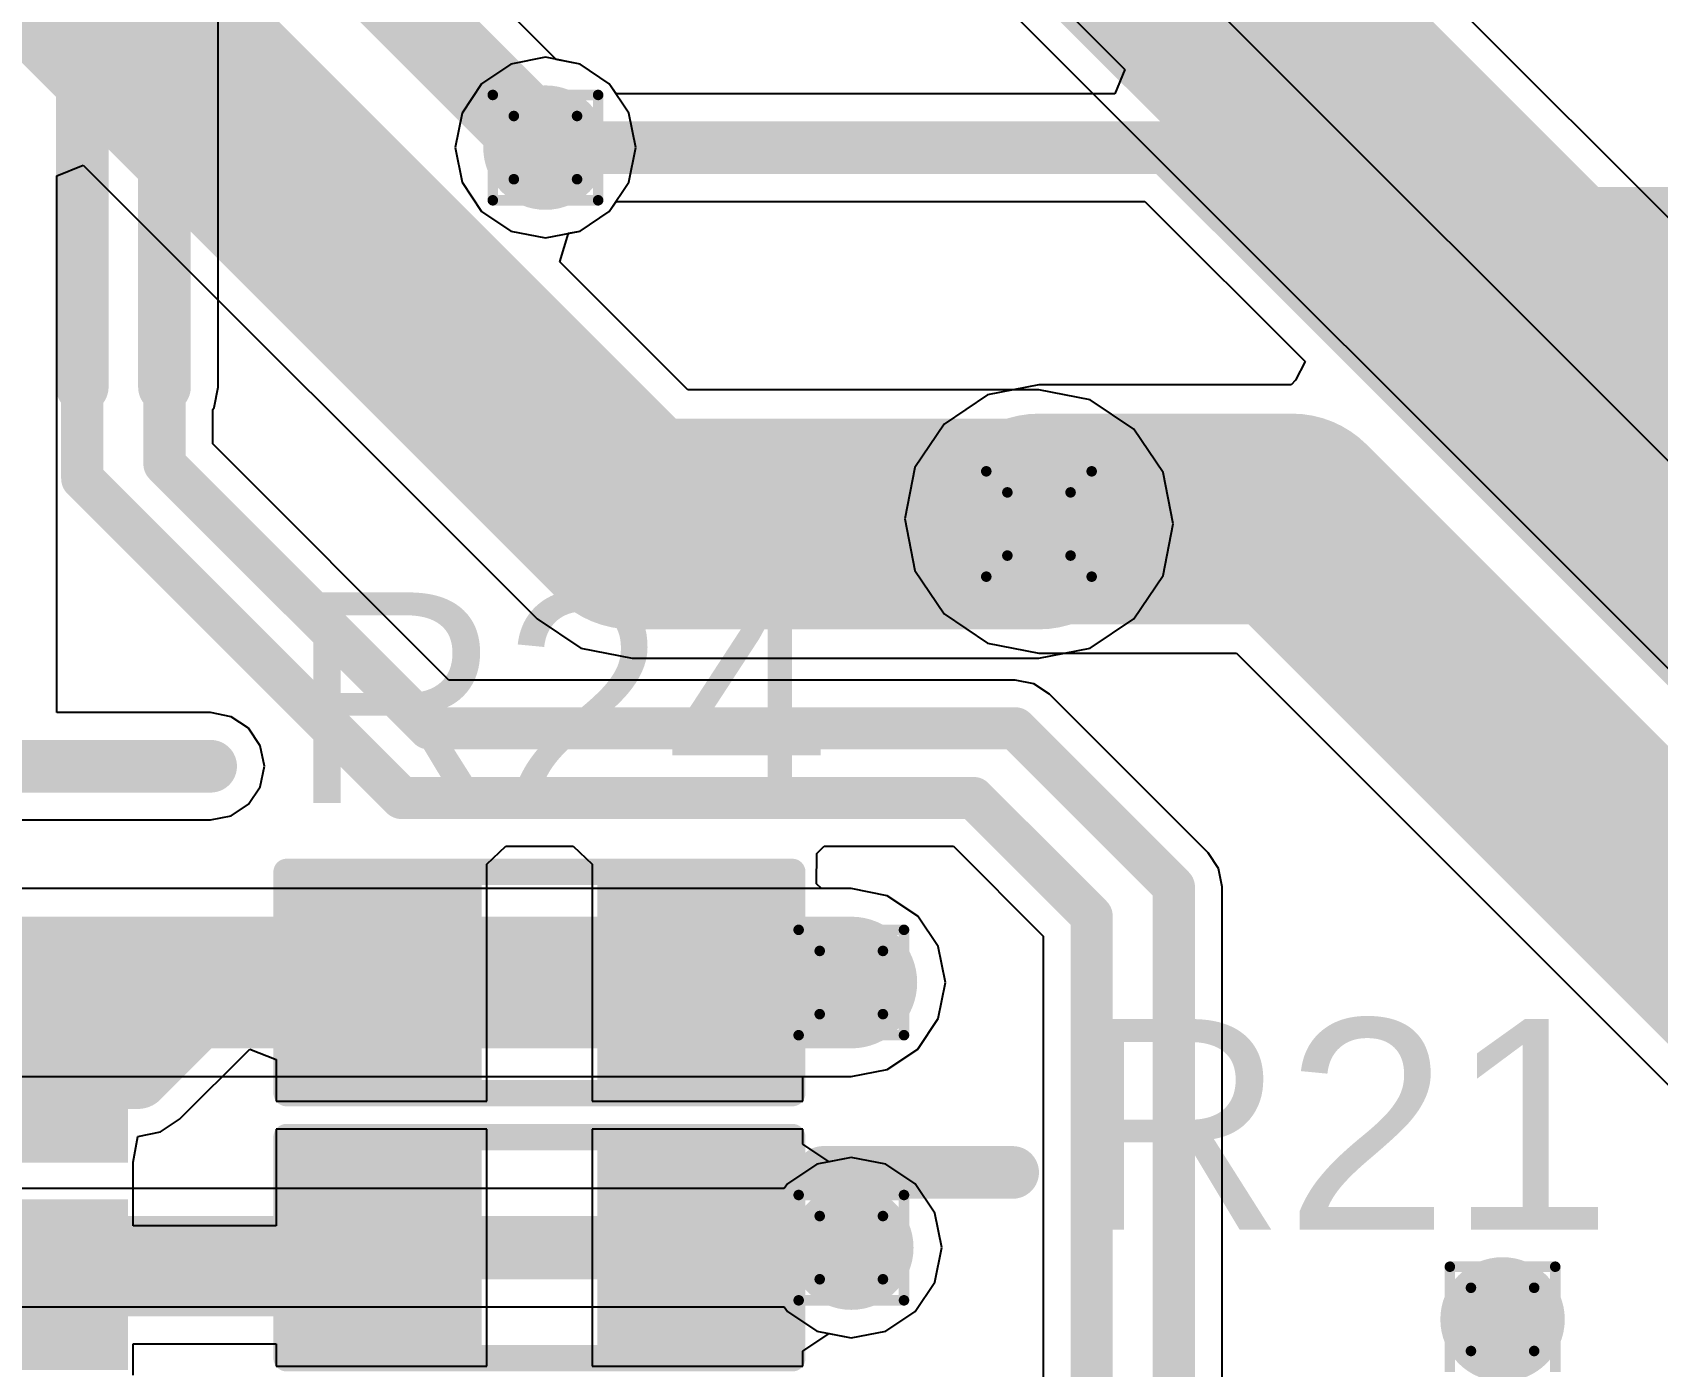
# Model space of a CAD drawing. Header units: inches. Extents: x -0.3 to 9.9, y -0.4 to 5.
# Drawn here: x 1.2029 to 1.5114, y 1.5261 to 1.7793 of the extents above; entities that cross this region are included whole.
import ezdxf

# ---------------------------------------------------------------- set-up
doc = ezdxf.new("R2010")
doc.units = ezdxf.units.IN
doc.header["$MEASUREMENT"] = 0
for name, color, linetype in [('Bottom Layer', 5, 'Continuous'), ('Bottom Solder', 6, 'Continuous'), ('Drill Drawing', 1, 'Continuous'), ('Keep-Out Layer', 6, 'Continuous'), ('Top Layer', 1, 'Continuous'), ('Top Overlay', 2, 'Continuous'), ('Top Paste', 8, 'Continuous'), ('Top Solder', 216, 'Continuous'), ('Via Holes', 16, 'Continuous')]:
    doc.layers.add(name, color=color, linetype=linetype)
doc.styles.add('Arial', font='', dxfattribs={"height": 0.2})
doc.styles.get('Arial').set_extended_font_data('Arial')

# ---------------------------------------------------------------- blocks, each defined once
blk = doc.blocks.new('R___0603_30')
at = {"layer": 'Top Layer'}
for points in [[(-0.015, 0.0175), (-0.015, -0.0175), (-0.045, -0.0175), (-0.045, 0.0175)], [(0.045, 0.0175), (0.045, -0.0175), (0.015, -0.0175), (0.015, 0.0175)]]:
    blk.add_hatch(color=1, dxfattribs=at).paths.add_polyline_path(points)
at = {"layer": 'Top Paste'}
for points in [[(-0.015, 0.0175), (-0.015, -0.0175), (-0.045, -0.0175), (-0.045, 0.0175)], [(0.045, 0.0175), (0.045, -0.0175), (0.015, -0.0175), (0.015, 0.0175)]]:
    blk.add_hatch(color=8, dxfattribs=at).paths.add_polyline_path(points)
at = {"layer": 'Top Solder'}
for points in [[(-0.011, 0.0215), (-0.011, -0.0215), (-0.049, -0.0215), (-0.049, 0.0215)], [(0.049, 0.0215), (0.049, -0.0215), (0.011, -0.0215), (0.011, 0.0215)]]:
    blk.add_hatch(color=216, dxfattribs=at).paths.add_polyline_path(points)
at = {"layer": 'Top Overlay'}
for points in [[(-0.048, 0.021, 0.005, 0.005, 0), (-0.048, -0.021, 0.005, 0.005, 0)], [(0.048, 0.021, 0.005, 0.005, 0), (-0.048, 0.021, 0.005, 0.005, 0)], [(0.048, 0.021, 0.005, 0.005, 0), (0.048, -0.021, 0.005, 0.005, 0)], [(0.048, -0.021, 0.005, 0.005, 0), (-0.048, -0.021, 0.005, 0.005, 0)]]:
    blk.add_lwpolyline(points, format="xyseb", dxfattribs=at)
for points in [[(-0.04925, 0.021, 0.0025, 0.0025, 1), (-0.04675, 0.021, 0.0025, 0.0025, 1)], [(-0.04925, 0.021, 0.0025, 0.0025, 1), (-0.04675, 0.021, 0.0025, 0.0025, 1)], [(0.04675, 0.021, 0.0025, 0.0025, 1), (0.04925, 0.021, 0.0025, 0.0025, 1)], [(0.04675, 0.021, 0.0025, 0.0025, 1), (0.04925, 0.021, 0.0025, 0.0025, 1)], [(-0.04925, -0.021, 0.0025, 0.0025, 1), (-0.04675, -0.021, 0.0025, 0.0025, 1)], [(-0.04925, -0.021, 0.0025, 0.0025, 1), (-0.04675, -0.021, 0.0025, 0.0025, 1)], [(0.04675, -0.021, 0.0025, 0.0025, 1), (0.04925, -0.021, 0.0025, 0.0025, 1)], [(0.04675, -0.021, 0.0025, 0.0025, 1), (0.04925, -0.021, 0.0025, 0.0025, 1)]]:
    blk.add_lwpolyline(points, format="xyseb", close=True, dxfattribs=at)
blk = doc.blocks.new('R___0603_33')
at = {"layer": 'Top Layer'}
for points in [[(-0.015, 0.0175), (-0.015, -0.0175), (-0.045, -0.0175), (-0.045, 0.0175)], [(0.045, 0.0175), (0.045, -0.0175), (0.015, -0.0175), (0.015, 0.0175)]]:
    blk.add_hatch(color=1, dxfattribs=at).paths.add_polyline_path(points)
at = {"layer": 'Top Paste'}
for points in [[(-0.015, 0.0175), (-0.015, -0.0175), (-0.045, -0.0175), (-0.045, 0.0175)], [(0.045, 0.0175), (0.045, -0.0175), (0.015, -0.0175), (0.015, 0.0175)]]:
    blk.add_hatch(color=8, dxfattribs=at).paths.add_polyline_path(points)
at = {"layer": 'Top Solder'}
for points in [[(-0.011, 0.0215), (-0.011, -0.0215), (-0.049, -0.0215), (-0.049, 0.0215)], [(0.049, 0.0215), (0.049, -0.0215), (0.011, -0.0215), (0.011, 0.0215)]]:
    blk.add_hatch(color=216, dxfattribs=at).paths.add_polyline_path(points)
at = {"layer": 'Top Overlay'}
for points in [[(0.048, 0.021, 0.005, 0.005, 0), (-0.048, 0.021, 0.005, 0.005, 0)], [(-0.048, 0.021, 0.005, 0.005, 0), (-0.048, -0.021, 0.005, 0.005, 0)], [(0.048, 0.021, 0.005, 0.005, 0), (0.048, -0.021, 0.005, 0.005, 0)], [(0.048, -0.021, 0.005, 0.005, 0), (-0.048, -0.021, 0.005, 0.005, 0)]]:
    blk.add_lwpolyline(points, format="xyseb", dxfattribs=at)
for points in [[(-0.04925, 0.021, 0.0025, 0.0025, 1), (-0.04675, 0.021, 0.0025, 0.0025, 1)], [(-0.04925, 0.021, 0.0025, 0.0025, 1), (-0.04675, 0.021, 0.0025, 0.0025, 1)], [(0.04675, 0.021, 0.0025, 0.0025, 1), (0.04925, 0.021, 0.0025, 0.0025, 1)], [(0.04675, 0.021, 0.0025, 0.0025, 1), (0.04925, 0.021, 0.0025, 0.0025, 1)], [(-0.04925, -0.021, 0.0025, 0.0025, 1), (-0.04675, -0.021, 0.0025, 0.0025, 1)], [(-0.04925, -0.021, 0.0025, 0.0025, 1), (-0.04675, -0.021, 0.0025, 0.0025, 1)], [(0.04675, -0.021, 0.0025, 0.0025, 1), (0.04925, -0.021, 0.0025, 0.0025, 1)], [(0.04675, -0.021, 0.0025, 0.0025, 1), (0.04925, -0.021, 0.0025, 0.0025, 1)]]:
    blk.add_lwpolyline(points, format="xyseb", close=True, dxfattribs=at)
blk = doc.blocks.new('SIM7000A_35')
at = {"layer": 'Top Layer'}
for points in [[(0.26339, -0.51181), (0.26339, -0.43307), (0.2878, -0.43307), (0.2878, -0.51181)], [(0.30276, -0.51181), (0.30276, -0.43307), (0.32717, -0.43307), (0.32717, -0.51181)]]:
    blk.add_hatch(color=1, dxfattribs=at).paths.add_polyline_path(points)
at = {"layer": 'Top Paste'}
for points in [[(0.26339, -0.51181), (0.26339, -0.43307), (0.2878, -0.43307), (0.2878, -0.51181)], [(0.30276, -0.51181), (0.30276, -0.43307), (0.32717, -0.43307), (0.32717, -0.51181)]]:
    blk.add_hatch(color=8, dxfattribs=at).paths.add_polyline_path(points)
at = {"layer": 'Top Solder'}
for points in [[(0.25939, -0.51581), (0.25939, -0.42907), (0.2918, -0.42907), (0.2918, -0.51581)], [(0.29876, -0.51581), (0.29876, -0.42907), (0.33117, -0.42907), (0.33117, -0.51581)]]:
    blk.add_hatch(color=216, dxfattribs=at).paths.add_polyline_path(points)
at = {"layer": 'Keep-Out Layer'}
blk.add_lwpolyline([(0.37402, -0.49213, 0.01, 0.01, 0), (0.37402, -0.5315, 0.01, 0.01, 0)], format="xyseb", dxfattribs=at)
blk.add_lwpolyline([(0.37152, -0.5315, 0.005, 0.005, 1), (0.37652, -0.5315, 0.005, 0.005, 1)], format="xyseb", close=True, dxfattribs=at)

msp = doc.modelspace()

# ---------------------------------------------------------------- hatches: boundary and pattern name
at = {"layer": 'Bottom Layer'}
h = msp.add_hatch(color=5, dxfattribs=at)
edge = h.paths.add_edge_path()
edge.add_arc((1.30032, 1.75745), 0.01181, 0, 360)
h = msp.add_hatch(color=5, dxfattribs=at)
edge = h.paths.add_edge_path()
edge.add_arc((1.394, 1.686), 0.01181, 0, 360)
h = msp.add_hatch(color=5, dxfattribs=at)
edge = h.paths.add_edge_path()
edge.add_arc((1.35838, 1.59895), 0.01181, 0, 360)
h = msp.add_hatch(color=5, dxfattribs=at)
edge = h.paths.add_edge_path()
edge.add_arc((1.35838, 1.54862), 0.01181, 0, 360)
h = msp.add_hatch(color=5, dxfattribs=at)
edge = h.paths.add_edge_path()
edge.add_arc((1.482, 1.535), 0.01181, 0, 360)
at = {"layer": 'Bottom Solder'}
h = msp.add_hatch(color=6, dxfattribs=at)
edge = h.paths.add_edge_path()
edge.add_arc((1.30032, 1.75745), 0.00591, 0, 360)
h = msp.add_hatch(color=6, dxfattribs=at)
edge = h.paths.add_edge_path()
edge.add_arc((1.394, 1.686), 0.00591, 0, 360)
h = msp.add_hatch(color=6, dxfattribs=at)
edge = h.paths.add_edge_path()
edge.add_arc((1.35838, 1.59895), 0.00591, 0, 360)
h = msp.add_hatch(color=6, dxfattribs=at)
edge = h.paths.add_edge_path()
edge.add_arc((1.35838, 1.54862), 0.00591, 0, 360)
h = msp.add_hatch(color=6, dxfattribs=at)
edge = h.paths.add_edge_path()
edge.add_arc((1.482, 1.535), 0.00591, 0, 360)
at = {"layer": 'Top Layer'}
h = msp.add_hatch(color=1, dxfattribs=at)
edge = h.paths.add_edge_path()
edge.add_arc((1.30032, 1.75745), 0.01181, 0, 360)
h = msp.add_hatch(color=1, dxfattribs=at)
edge = h.paths.add_edge_path()
edge.add_arc((1.394, 1.686), 0.01181, 0, 360)
h = msp.add_hatch(color=1, dxfattribs=at)
edge = h.paths.add_edge_path()
edge.add_arc((1.35838, 1.59895), 0.01181, 0, 360)
h = msp.add_hatch(color=1, dxfattribs=at)
edge = h.paths.add_edge_path()
edge.add_arc((1.35838, 1.54862), 0.01181, 0, 360)
h = msp.add_hatch(color=1, dxfattribs=at)
edge = h.paths.add_edge_path()
edge.add_arc((1.482, 1.535), 0.01181, 0, 360)
at = {"layer": 'Top Solder'}
h = msp.add_hatch(color=216, dxfattribs=at)
edge = h.paths.add_edge_path()
edge.add_arc((1.30032, 1.75745), 0.00591, 0, 360)
h = msp.add_hatch(color=216, dxfattribs=at)
edge = h.paths.add_edge_path()
edge.add_arc((1.394, 1.686), 0.00591, 0, 360)
h = msp.add_hatch(color=216, dxfattribs=at)
edge = h.paths.add_edge_path()
edge.add_arc((1.35838, 1.59895), 0.00591, 0, 360)
h = msp.add_hatch(color=216, dxfattribs=at)
edge = h.paths.add_edge_path()
edge.add_arc((1.35838, 1.54862), 0.00591, 0, 360)
h = msp.add_hatch(color=216, dxfattribs=at)
edge = h.paths.add_edge_path()
edge.add_arc((1.482, 1.535), 0.00591, 0, 360)
at = {"layer": 'Via Holes'}
h = msp.add_hatch(color=7, dxfattribs=at)
edge = h.paths.add_edge_path()
edge.add_arc((1.30032, 1.75745), 0.00591, 0, 360)
h = msp.add_hatch(color=7, dxfattribs=at)
edge = h.paths.add_edge_path()
edge.add_arc((1.394, 1.686), 0.00591, 0, 360)
h = msp.add_hatch(color=7, dxfattribs=at)
edge = h.paths.add_edge_path()
edge.add_arc((1.35838, 1.59895), 0.00591, 0, 360)
h = msp.add_hatch(color=7, dxfattribs=at)
edge = h.paths.add_edge_path()
edge.add_arc((1.35838, 1.54862), 0.00591, 0, 360)
h = msp.add_hatch(color=7, dxfattribs=at)
edge = h.paths.add_edge_path()
edge.add_arc((1.482, 1.535), 0.00591, 0, 360)

# ---------------------------------------------------------------- linework, layer by layer
at = {"layer": 'Bottom Layer'}
for p, q in [((1.6074, 1.65017), (1.33923, 1.91833)), ((1.29243, 1.87955), (1.55574, 1.61624)), ((1.30233, 1.77419), (1.29106, 1.78546)), ((1.30688, 1.77328), (1.30233, 1.77419)), ((1.31244, 1.76957), (1.30688, 1.77328)), ((1.31616, 1.76401), (1.31244, 1.76957)), ((1.31746, 1.75745), (1.31616, 1.76401)), ((1.31616, 1.75089), (1.31746, 1.75745)), ((1.20759, 1.75207), (1.21259, 1.75414)), ((1.20759, 1.6502), (1.20759, 1.75207)), ((1.21259, 1.75414), (1.29875, 1.66798)), ((1.31244, 1.74533), (1.31616, 1.75089)), ((1.30688, 1.74161), (1.31244, 1.74533)), ((1.30306, 1.73576), (1.30471, 1.74118)), ((1.30471, 1.74118), (1.30688, 1.74161)), ((1.32733, 1.71149), (1.30306, 1.73576)), ((1.394, 1.71149), (1.32733, 1.71149)), ((1.40375, 1.70955), (1.394, 1.71149)), ((1.41202, 1.70402), (1.40375, 1.70955)), ((1.41755, 1.69575), (1.41202, 1.70402)), ((1.41949, 1.686), (1.41755, 1.69575)), ((1.41755, 1.67625), (1.41949, 1.686)), ((1.41202, 1.66798), (1.41755, 1.67625)), ((1.29875, 1.66798), (1.30702, 1.66245)), ((1.40375, 1.66245), (1.41202, 1.66798)), ((1.30702, 1.66245), (1.31677, 1.66051)), ((1.31677, 1.66051), (1.394, 1.66051)), ((1.394, 1.66051), (1.40375, 1.66245)), ((1.23676, 1.6502), (1.20759, 1.6502)), ((1.24066, 1.64942), (1.23676, 1.6502)), ((1.24397, 1.64721), (1.24066, 1.64942)), ((1.24618, 1.64391), (1.24397, 1.64721)), ((1.24696, 1.64), (1.24618, 1.64391)), ((1.24618, 1.6361), (1.24696, 1.64)), ((1.24397, 1.63279), (1.24618, 1.6361)), ((1.24066, 1.63058), (1.24397, 1.63279)), ((1.19739, 1.62981), (1.23676, 1.62981)), ((1.23676, 1.62981), (1.24066, 1.63058)), ((1.35838, 1.61679), (1.12554, 1.61679)), ((1.36521, 1.61543), (1.35838, 1.61679)), ((1.371, 1.61157), (1.36521, 1.61543)), ((1.37487, 1.60578), (1.371, 1.61157)), ((1.37623, 1.59895), (1.37487, 1.60578)), ((1.37487, 1.59212), (1.37623, 1.59895)), ((1.371, 1.58633), (1.37487, 1.59212)), ((1.36521, 1.58246), (1.371, 1.58633)), ((1.35838, 1.58111), (1.36521, 1.58246)), ((0.98995, 1.58111), (1.35838, 1.58111)), ((1.35183, 1.56445), (1.34626, 1.56074)), ((1.35838, 1.56576), (1.35183, 1.56445)), ((1.36494, 1.56445), (1.35838, 1.56576)), ((1.3705, 1.56074), (1.36494, 1.56445)), ((1.34566, 1.55983), (0.9688, 1.55983)), ((1.34626, 1.56074), (1.34566, 1.55983)), ((1.37422, 1.55517), (1.3705, 1.56074)), ((1.37553, 1.54862), (1.37422, 1.55517)), ((1.37422, 1.54206), (1.37553, 1.54862)), ((1.3705, 1.5365), (1.37422, 1.54206)), ((0.96416, 1.5374), (1.34566, 1.5374)), ((1.34566, 1.5374), (1.34626, 1.5365)), ((1.34626, 1.5365), (1.35183, 1.53278)), ((1.36494, 1.53278), (1.3705, 1.5365)), ((1.35183, 1.53278), (1.35838, 1.53147)), ((1.35838, 1.53147), (1.36494, 1.53278))]:
    msp.add_line(p, q, dxfattribs=at)
for points in [[(1.31382, 1.90095, 0.05, 0.05, 0), (1.586, 1.62877, 0.05, 0.05, 0)], [(1.17882, 1.87895, 0.016, 0.016, 0), (1.30032, 1.75745, 0.016, 0.016, 0)], [(1.16282, 1.83995, 0.04, 0.04, 0), (1.31677, 1.686, 0.04, 0.04, 0)], [(1.31677, 1.686, 0.04, 0.04, 0), (1.394, 1.686, 0.04, 0.04, 0)], [(0.98995, 1.59895, 0.025, 0.025, 0), (1.35838, 1.59895, 0.025, 0.025, 0)], [(0.96416, 1.54862, 0.012, 0.012, 0), (1.35838, 1.54862, 0.012, 0.012, 0)]]:
    msp.add_lwpolyline(points, format="xyseb", dxfattribs=at)
for points in [[(1.29632, 1.75745, 0.008, 0.008, 1), (1.30432, 1.75745, 0.008, 0.008, 1)], [(1.30677, 1.686, 0.02, 0.02, 1), (1.32677, 1.686, 0.02, 0.02, 1)], [(1.30677, 1.686, 0.02, 0.02, 1), (1.32677, 1.686, 0.02, 0.02, 1)], [(1.384, 1.686, 0.02, 0.02, 1), (1.404, 1.686, 0.02, 0.02, 1)], [(1.35213, 1.59895, 0.0125, 0.0125, 1), (1.36463, 1.59895, 0.0125, 0.0125, 1)], [(1.35538, 1.54862, 0.006, 0.006, 1), (1.36138, 1.54862, 0.006, 0.006, 1)]]:
    msp.add_lwpolyline(points, format="xyseb", close=True, dxfattribs=at)
at = {"layer": 'Drill Drawing'}
for points in [[(1.29032, 1.76745, 0.002, 0.002, 0), (1.31032, 1.76745, 0.002, 0.002, 0)], [(1.29032, 1.74745, 0.002, 0.002, 0), (1.29032, 1.76745, 0.002, 0.002, 0)], [(1.31032, 1.74745, 0.002, 0.002, 0), (1.31032, 1.76745, 0.002, 0.002, 0)], [(1.29432, 1.76345, 0.002, 0.002, 0), (1.30632, 1.76345, 0.002, 0.002, 0)], [(1.29432, 1.75145, 0.002, 0.002, 0), (1.29432, 1.76345, 0.002, 0.002, 0)], [(1.30632, 1.75145, 0.002, 0.002, 0), (1.30632, 1.76345, 0.002, 0.002, 0)], [(1.29432, 1.75145, 0.002, 0.002, 0), (1.30632, 1.75145, 0.002, 0.002, 0)], [(1.29032, 1.74745, 0.002, 0.002, 0), (1.31032, 1.74745, 0.002, 0.002, 0)], [(1.384, 1.696, 0.002, 0.002, 0), (1.404, 1.696, 0.002, 0.002, 0)], [(1.384, 1.676, 0.002, 0.002, 0), (1.384, 1.696, 0.002, 0.002, 0)], [(1.404, 1.676, 0.002, 0.002, 0), (1.404, 1.696, 0.002, 0.002, 0)], [(1.388, 1.692, 0.002, 0.002, 0), (1.4, 1.692, 0.002, 0.002, 0)], [(1.388, 1.68, 0.002, 0.002, 0), (1.388, 1.692, 0.002, 0.002, 0)], [(1.4, 1.68, 0.002, 0.002, 0), (1.4, 1.692, 0.002, 0.002, 0)], [(1.388, 1.68, 0.002, 0.002, 0), (1.4, 1.68, 0.002, 0.002, 0)], [(1.384, 1.676, 0.002, 0.002, 0), (1.404, 1.676, 0.002, 0.002, 0)], [(1.34838, 1.60895, 0.002, 0.002, 0), (1.36838, 1.60895, 0.002, 0.002, 0)], [(1.34838, 1.58895, 0.002, 0.002, 0), (1.34838, 1.60895, 0.002, 0.002, 0)], [(1.36838, 1.58895, 0.002, 0.002, 0), (1.36838, 1.60895, 0.002, 0.002, 0)], [(1.35238, 1.60495, 0.002, 0.002, 0), (1.36438, 1.60495, 0.002, 0.002, 0)], [(1.35238, 1.59295, 0.002, 0.002, 0), (1.35238, 1.60495, 0.002, 0.002, 0)], [(1.36438, 1.59295, 0.002, 0.002, 0), (1.36438, 1.60495, 0.002, 0.002, 0)], [(1.35238, 1.59295, 0.002, 0.002, 0), (1.36438, 1.59295, 0.002, 0.002, 0)], [(1.34838, 1.58895, 0.002, 0.002, 0), (1.36838, 1.58895, 0.002, 0.002, 0)], [(1.34838, 1.55862, 0.002, 0.002, 0), (1.36838, 1.55862, 0.002, 0.002, 0)], [(1.34838, 1.53862, 0.002, 0.002, 0), (1.34838, 1.55862, 0.002, 0.002, 0)], [(1.36838, 1.53862, 0.002, 0.002, 0), (1.36838, 1.55862, 0.002, 0.002, 0)], [(1.35238, 1.55462, 0.002, 0.002, 0), (1.36438, 1.55462, 0.002, 0.002, 0)], [(1.35238, 1.54262, 0.002, 0.002, 0), (1.35238, 1.55462, 0.002, 0.002, 0)], [(1.36438, 1.54262, 0.002, 0.002, 0), (1.36438, 1.55462, 0.002, 0.002, 0)], [(1.472, 1.545, 0.002, 0.002, 0), (1.492, 1.545, 0.002, 0.002, 0)], [(1.472, 1.525, 0.002, 0.002, 0), (1.472, 1.545, 0.002, 0.002, 0)], [(1.492, 1.525, 0.002, 0.002, 0), (1.492, 1.545, 0.002, 0.002, 0)], [(1.35238, 1.54262, 0.002, 0.002, 0), (1.36438, 1.54262, 0.002, 0.002, 0)], [(1.34838, 1.53862, 0.002, 0.002, 0), (1.36838, 1.53862, 0.002, 0.002, 0)], [(1.476, 1.541, 0.002, 0.002, 0), (1.488, 1.541, 0.002, 0.002, 0)], [(1.476, 1.529, 0.002, 0.002, 0), (1.476, 1.541, 0.002, 0.002, 0)], [(1.488, 1.529, 0.002, 0.002, 0), (1.488, 1.541, 0.002, 0.002, 0)], [(1.476, 1.529, 0.002, 0.002, 0), (1.488, 1.529, 0.002, 0.002, 0)]]:
    msp.add_lwpolyline(points, format="xyseb", dxfattribs=at)
for points in [[(1.28982, 1.76745, 0.001, 0.001, 1), (1.29082, 1.76745, 0.001, 0.001, 1)], [(1.28982, 1.76745, 0.001, 0.001, 1), (1.29082, 1.76745, 0.001, 0.001, 1)], [(1.30982, 1.76745, 0.001, 0.001, 1), (1.31082, 1.76745, 0.001, 0.001, 1)], [(1.30982, 1.76745, 0.001, 0.001, 1), (1.31082, 1.76745, 0.001, 0.001, 1)], [(1.29382, 1.76345, 0.001, 0.001, 1), (1.29482, 1.76345, 0.001, 0.001, 1)], [(1.29382, 1.76345, 0.001, 0.001, 1), (1.29482, 1.76345, 0.001, 0.001, 1)], [(1.30582, 1.76345, 0.001, 0.001, 1), (1.30682, 1.76345, 0.001, 0.001, 1)], [(1.30582, 1.76345, 0.001, 0.001, 1), (1.30682, 1.76345, 0.001, 0.001, 1)], [(1.29382, 1.75145, 0.001, 0.001, 1), (1.29482, 1.75145, 0.001, 0.001, 1)], [(1.29382, 1.75145, 0.001, 0.001, 1), (1.29482, 1.75145, 0.001, 0.001, 1)], [(1.30582, 1.75145, 0.001, 0.001, 1), (1.30682, 1.75145, 0.001, 0.001, 1)], [(1.30582, 1.75145, 0.001, 0.001, 1), (1.30682, 1.75145, 0.001, 0.001, 1)], [(1.28982, 1.74745, 0.001, 0.001, 1), (1.29082, 1.74745, 0.001, 0.001, 1)], [(1.28982, 1.74745, 0.001, 0.001, 1), (1.29082, 1.74745, 0.001, 0.001, 1)], [(1.30982, 1.74745, 0.001, 0.001, 1), (1.31082, 1.74745, 0.001, 0.001, 1)], [(1.30982, 1.74745, 0.001, 0.001, 1), (1.31082, 1.74745, 0.001, 0.001, 1)], [(1.3835, 1.696, 0.001, 0.001, 1), (1.3845, 1.696, 0.001, 0.001, 1)], [(1.3835, 1.696, 0.001, 0.001, 1), (1.3845, 1.696, 0.001, 0.001, 1)], [(1.4035, 1.696, 0.001, 0.001, 1), (1.4045, 1.696, 0.001, 0.001, 1)], [(1.4035, 1.696, 0.001, 0.001, 1), (1.4045, 1.696, 0.001, 0.001, 1)], [(1.3875, 1.692, 0.001, 0.001, 1), (1.3885, 1.692, 0.001, 0.001, 1)], [(1.3875, 1.692, 0.001, 0.001, 1), (1.3885, 1.692, 0.001, 0.001, 1)], [(1.3995, 1.692, 0.001, 0.001, 1), (1.4005, 1.692, 0.001, 0.001, 1)], [(1.3995, 1.692, 0.001, 0.001, 1), (1.4005, 1.692, 0.001, 0.001, 1)], [(1.3875, 1.68, 0.001, 0.001, 1), (1.3885, 1.68, 0.001, 0.001, 1)], [(1.3875, 1.68, 0.001, 0.001, 1), (1.3885, 1.68, 0.001, 0.001, 1)], [(1.3995, 1.68, 0.001, 0.001, 1), (1.4005, 1.68, 0.001, 0.001, 1)], [(1.3995, 1.68, 0.001, 0.001, 1), (1.4005, 1.68, 0.001, 0.001, 1)], [(1.3835, 1.676, 0.001, 0.001, 1), (1.3845, 1.676, 0.001, 0.001, 1)], [(1.3835, 1.676, 0.001, 0.001, 1), (1.3845, 1.676, 0.001, 0.001, 1)], [(1.4035, 1.676, 0.001, 0.001, 1), (1.4045, 1.676, 0.001, 0.001, 1)], [(1.4035, 1.676, 0.001, 0.001, 1), (1.4045, 1.676, 0.001, 0.001, 1)], [(1.34788, 1.60895, 0.001, 0.001, 1), (1.34888, 1.60895, 0.001, 0.001, 1)], [(1.34788, 1.60895, 0.001, 0.001, 1), (1.34888, 1.60895, 0.001, 0.001, 1)], [(1.36788, 1.60895, 0.001, 0.001, 1), (1.36888, 1.60895, 0.001, 0.001, 1)], [(1.36788, 1.60895, 0.001, 0.001, 1), (1.36888, 1.60895, 0.001, 0.001, 1)], [(1.35188, 1.60495, 0.001, 0.001, 1), (1.35288, 1.60495, 0.001, 0.001, 1)], [(1.35188, 1.60495, 0.001, 0.001, 1), (1.35288, 1.60495, 0.001, 0.001, 1)], [(1.36388, 1.60495, 0.001, 0.001, 1), (1.36488, 1.60495, 0.001, 0.001, 1)], [(1.36388, 1.60495, 0.001, 0.001, 1), (1.36488, 1.60495, 0.001, 0.001, 1)], [(1.35188, 1.59295, 0.001, 0.001, 1), (1.35288, 1.59295, 0.001, 0.001, 1)], [(1.35188, 1.59295, 0.001, 0.001, 1), (1.35288, 1.59295, 0.001, 0.001, 1)], [(1.36388, 1.59295, 0.001, 0.001, 1), (1.36488, 1.59295, 0.001, 0.001, 1)], [(1.36388, 1.59295, 0.001, 0.001, 1), (1.36488, 1.59295, 0.001, 0.001, 1)], [(1.34788, 1.58895, 0.001, 0.001, 1), (1.34888, 1.58895, 0.001, 0.001, 1)], [(1.34788, 1.58895, 0.001, 0.001, 1), (1.34888, 1.58895, 0.001, 0.001, 1)], [(1.36788, 1.58895, 0.001, 0.001, 1), (1.36888, 1.58895, 0.001, 0.001, 1)], [(1.36788, 1.58895, 0.001, 0.001, 1), (1.36888, 1.58895, 0.001, 0.001, 1)], [(1.34788, 1.55862, 0.001, 0.001, 1), (1.34888, 1.55862, 0.001, 0.001, 1)], [(1.34788, 1.55862, 0.001, 0.001, 1), (1.34888, 1.55862, 0.001, 0.001, 1)], [(1.36788, 1.55862, 0.001, 0.001, 1), (1.36888, 1.55862, 0.001, 0.001, 1)], [(1.36788, 1.55862, 0.001, 0.001, 1), (1.36888, 1.55862, 0.001, 0.001, 1)], [(1.35188, 1.55462, 0.001, 0.001, 1), (1.35288, 1.55462, 0.001, 0.001, 1)], [(1.35188, 1.55462, 0.001, 0.001, 1), (1.35288, 1.55462, 0.001, 0.001, 1)], [(1.36388, 1.55462, 0.001, 0.001, 1), (1.36488, 1.55462, 0.001, 0.001, 1)], [(1.36388, 1.55462, 0.001, 0.001, 1), (1.36488, 1.55462, 0.001, 0.001, 1)], [(1.4715, 1.545, 0.001, 0.001, 1), (1.4725, 1.545, 0.001, 0.001, 1)], [(1.4715, 1.545, 0.001, 0.001, 1), (1.4725, 1.545, 0.001, 0.001, 1)], [(1.4915, 1.545, 0.001, 0.001, 1), (1.4925, 1.545, 0.001, 0.001, 1)], [(1.4915, 1.545, 0.001, 0.001, 1), (1.4925, 1.545, 0.001, 0.001, 1)], [(1.35188, 1.54262, 0.001, 0.001, 1), (1.35288, 1.54262, 0.001, 0.001, 1)], [(1.35188, 1.54262, 0.001, 0.001, 1), (1.35288, 1.54262, 0.001, 0.001, 1)], [(1.36388, 1.54262, 0.001, 0.001, 1), (1.36488, 1.54262, 0.001, 0.001, 1)], [(1.36388, 1.54262, 0.001, 0.001, 1), (1.36488, 1.54262, 0.001, 0.001, 1)], [(1.34788, 1.53862, 0.001, 0.001, 1), (1.34888, 1.53862, 0.001, 0.001, 1)], [(1.34788, 1.53862, 0.001, 0.001, 1), (1.34888, 1.53862, 0.001, 0.001, 1)], [(1.36788, 1.53862, 0.001, 0.001, 1), (1.36888, 1.53862, 0.001, 0.001, 1)], [(1.36788, 1.53862, 0.001, 0.001, 1), (1.36888, 1.53862, 0.001, 0.001, 1)], [(1.4755, 1.541, 0.001, 0.001, 1), (1.4765, 1.541, 0.001, 0.001, 1)], [(1.4755, 1.541, 0.001, 0.001, 1), (1.4765, 1.541, 0.001, 0.001, 1)], [(1.4875, 1.541, 0.001, 0.001, 1), (1.4885, 1.541, 0.001, 0.001, 1)], [(1.4875, 1.541, 0.001, 0.001, 1), (1.4885, 1.541, 0.001, 0.001, 1)], [(1.4755, 1.529, 0.001, 0.001, 1), (1.4765, 1.529, 0.001, 0.001, 1)], [(1.4755, 1.529, 0.001, 0.001, 1), (1.4765, 1.529, 0.001, 0.001, 1)], [(1.4875, 1.529, 0.001, 0.001, 1), (1.4885, 1.529, 0.001, 0.001, 1)], [(1.4875, 1.529, 0.001, 0.001, 1), (1.4885, 1.529, 0.001, 0.001, 1)]]:
    msp.add_lwpolyline(points, format="xyseb", close=True, dxfattribs=at)
at = {"layer": 'Top Layer'}
for p, q in [((1.2382, 1.712), (1.2382, 1.8139)), ((1.53822, 1.6732), (1.39726, 1.81416)), ((1.38583, 1.79675), (1.41032, 1.77226)), ((1.30032, 1.77459), (1.29376, 1.77328)), ((1.30688, 1.77328), (1.30032, 1.77459)), ((1.29376, 1.77328), (1.2882, 1.76957)), ((1.31244, 1.76957), (1.30688, 1.77328)), ((1.41032, 1.77226), (1.4084, 1.76764)), ((1.2882, 1.76957), (1.28449, 1.76401)), ((1.31373, 1.76764), (1.31244, 1.76957)), ((1.4084, 1.76764), (1.31373, 1.76764)), ((1.28449, 1.76401), (1.28318, 1.75745)), ((1.28318, 1.75745), (1.28449, 1.75089)), ((1.28449, 1.75089), (1.2882, 1.74533)), ((1.31244, 1.74533), (1.31373, 1.74725)), ((1.31373, 1.74725), (1.41411, 1.74725)), ((1.41411, 1.74725), (1.44455, 1.71682)), ((1.2882, 1.74533), (1.29376, 1.74161)), ((1.30688, 1.74161), (1.31244, 1.74533)), ((1.29376, 1.74161), (1.30032, 1.74031)), ((1.30032, 1.74031), (1.30688, 1.74161)), ((1.44455, 1.71682), (1.44268, 1.71333)), ((1.23742, 1.7081), (1.2382, 1.712)), ((1.394, 1.71244), (1.38425, 1.7105)), ((1.44186, 1.71244), (1.394, 1.71244)), ((1.44268, 1.71333), (1.44186, 1.71244)), ((1.38425, 1.7105), (1.37598, 1.70497)), ((1.23718, 1.70773), (1.23742, 1.7081)), ((1.23718, 1.70119), (1.23718, 1.70773)), ((1.37598, 1.70497), (1.37045, 1.6967)), ((1.28198, 1.65638), (1.23718, 1.70119)), ((1.37045, 1.6967), (1.36851, 1.68695)), ((1.36851, 1.68695), (1.37045, 1.67719)), ((1.37045, 1.67719), (1.37598, 1.66892)), ((1.37598, 1.66892), (1.38425, 1.6634)), ((1.38425, 1.6634), (1.394, 1.66146)), ((1.394, 1.66146), (1.43149, 1.66146)), ((1.43149, 1.66146), (1.54403, 1.54892)), ((1.3895, 1.65638), (1.28198, 1.65638)), ((1.39301, 1.65568), (1.3895, 1.65638)), ((1.39599, 1.65369), (1.39301, 1.65568)), ((1.4261, 1.62358), (1.39599, 1.65369)), ((1.28918, 1.62145), (1.29279, 1.62481)), ((1.29279, 1.62481), (1.30557, 1.62481)), ((1.30557, 1.62481), (1.30918, 1.62145)), ((1.3518, 1.6177), (1.35183, 1.62342)), ((1.35183, 1.62342), (1.3532, 1.62481)), ((1.3532, 1.62481), (1.37778, 1.62481)), ((1.37778, 1.62481), (1.39482, 1.60776)), ((1.42809, 1.6206), (1.4261, 1.62358)), ((1.28918, 1.61981), (1.28918, 1.62145)), ((1.28918, 1.57645), (1.28918, 1.61981)), ((1.30918, 1.62145), (1.30918, 1.61981)), ((1.30918, 1.61981), (1.30918, 1.57645)), ((1.42879, 1.61709), (1.42809, 1.6206)), ((1.35271, 1.61679), (1.3518, 1.6177)), ((1.35838, 1.61679), (1.35271, 1.61679)), ((1.36521, 1.61543), (1.35838, 1.61679)), ((1.42879, 1.26171), (1.42879, 1.61709)), ((1.371, 1.61157), (1.36521, 1.61543)), ((1.37487, 1.60578), (1.371, 1.61157)), ((1.39482, 1.60776), (1.39482, 1.2758)), ((1.37623, 1.59895), (1.37487, 1.60578)), ((1.37487, 1.59212), (1.37623, 1.59895)), ((1.371, 1.58633), (1.37487, 1.59212)), ((1.23088, 1.57302), (1.24418, 1.58632)), ((1.24418, 1.58632), (1.24918, 1.58431)), ((1.36521, 1.58246), (1.371, 1.58633)), ((1.24918, 1.58431), (1.24918, 1.57645)), ((1.35838, 1.58111), (1.36521, 1.58246)), ((1.34918, 1.57645), (1.34918, 1.58111)), ((1.34918, 1.58111), (1.35838, 1.58111)), ((1.24918, 1.57645), (1.28918, 1.57645)), ((1.30918, 1.57645), (1.34918, 1.57645)), ((1.22295, 1.56973), (1.22724, 1.57059)), ((1.22724, 1.57059), (1.23088, 1.57302)), ((1.28918, 1.57112), (1.24918, 1.57112)), ((1.24918, 1.57112), (1.24918, 1.55279)), ((1.28918, 1.52612), (1.28918, 1.57112)), ((1.34918, 1.57112), (1.30918, 1.57112)), ((1.30918, 1.57112), (1.30918, 1.52612)), ((1.34918, 1.56824), (1.34918, 1.57112)), ((1.22207, 1.56485), (1.22295, 1.56973)), ((1.35418, 1.56492), (1.34918, 1.56824)), ((1.22207, 1.56378), (1.22207, 1.56485)), ((1.35838, 1.56576), (1.35418, 1.56492)), ((1.36494, 1.56445), (1.35838, 1.56576)), ((1.3705, 1.56074), (1.36494, 1.56445)), ((1.22207, 1.56374), (1.22207, 1.56378)), ((1.22207, 1.55878), (1.22207, 1.56374)), ((1.22207, 1.55874), (1.22207, 1.55878)), ((1.22207, 1.55279), (1.22207, 1.55874)), ((1.37422, 1.55517), (1.3705, 1.56074)), ((1.37553, 1.54862), (1.37422, 1.55517)), ((1.24918, 1.55279), (1.22207, 1.55279)), ((1.37422, 1.54206), (1.37553, 1.54862)), ((1.3705, 1.5365), (1.37422, 1.54206)), ((1.36494, 1.53278), (1.3705, 1.5365)), ((1.22207, 1.52441), (1.22207, 1.53036)), ((1.22207, 1.53036), (1.24918, 1.53036)), ((1.24918, 1.53036), (1.24918, 1.52612)), ((1.34918, 1.52899), (1.35418, 1.53231)), ((1.35418, 1.53231), (1.35838, 1.53147)), ((1.35838, 1.53147), (1.36494, 1.53278)), ((1.34918, 1.52612), (1.34918, 1.52899)), ((1.24918, 1.52612), (1.28918, 1.52612)), ((1.30918, 1.52612), (1.34918, 1.52612))]:
    msp.add_line(p, q, dxfattribs=at)
for points in [[(1.387, 1.844, 0.022, 0.022, 0), (1.492, 1.739, 0.022, 0.022, 0)], [(1.228, 1.712, 0.01, 0.01, 0), (1.228, 1.81813, 0.01, 0.01, 0)], [(1.21239, 1.712, 0.01, 0.01, 0), (1.21239, 1.81638, 0.01, 0.01, 0)], [(1.39005, 1.80695, 0.01, 0.01, 0), (1.534, 1.663, 0.01, 0.01, 0)], [(1.30032, 1.75745, 0.01, 0.01, 0), (1.41834, 1.75745, 0.01, 0.01, 0)], [(1.41834, 1.75745, 0.01, 0.01, 0), (1.52779, 1.648, 0.01, 0.01, 0)], [(1.492, 1.739, 0.022, 0.022, 0), (2.919, 1.739, 0.022, 0.022, 0)], [(1.21239, 1.69461, 0.008, 0.008, 0), (1.21239, 1.712, 0.008, 0.008, 0)], [(1.228, 1.69738, 0.008, 0.008, 0), (1.228, 1.712, 0.008, 0.008, 0)], [(1.394, 1.68695, 0.04, 0.04, 0), (1.44205, 1.68695, 0.04, 0.04, 0)], [(1.44205, 1.68695, 0.04, 0.04, 0), (1.56205, 1.56695, 0.04, 0.04, 0)], [(1.228, 1.69738, 0.008, 0.008, 0), (1.27818, 1.64721, 0.008, 0.008, 0)], [(1.21239, 1.69461, 0.008, 0.008, 0), (1.27302, 1.63398, 0.008, 0.008, 0)], [(1.27818, 1.64721, 0.008, 0.008, 0), (1.3895, 1.64721, 0.008, 0.008, 0)], [(1.3895, 1.64721, 0.008, 0.008, 0), (1.41961, 1.61709, 0.008, 0.008, 0)], [(1.27302, 1.63398, 0.008, 0.008, 0), (1.38158, 1.63398, 0.008, 0.008, 0)], [(1.38158, 1.63398, 0.008, 0.008, 0), (1.404, 1.61156, 0.008, 0.008, 0)], [(1.41961, 1.26171, 0.008, 0.008, 0), (1.41961, 1.61709, 0.008, 0.008, 0)], [(1.404, 1.272, 0.008, 0.008, 0), (1.404, 1.61156, 0.008, 0.008, 0)], [(1.32918, 1.59895, 0.025, 0.025, 0), (1.35838, 1.59895, 0.025, 0.025, 0)], [(1.22295, 1.58095, 0.012, 0.012, 0), (1.24095, 1.59895, 0.012, 0.012, 0)], [(1.24095, 1.59895, 0.012, 0.012, 0), (1.26918, 1.59895, 0.012, 0.012, 0)], [(1.1777, 1.58095, 0.012, 0.012, 0), (1.22295, 1.58095, 0.012, 0.012, 0)], [(1.26214, 1.54158, 0.01, 0.01, 0), (1.26918, 1.54862, 0.01, 0.01, 0)], [(1.32918, 1.54862, 0.012, 0.012, 0), (1.35838, 1.54862, 0.012, 0.012, 0)], [(1.1777, 1.54158, 0.012, 0.012, 0), (1.26214, 1.54158, 0.012, 0.012, 0)]]:
    msp.add_lwpolyline(points, format="xyseb", dxfattribs=at)
for points in [[(1.29782, 1.75745, 0.005, 0.005, 1), (1.30282, 1.75745, 0.005, 0.005, 1)], [(1.41584, 1.75745, 0.005, 0.005, 1), (1.42084, 1.75745, 0.005, 0.005, 1)], [(1.41584, 1.75745, 0.005, 0.005, 1), (1.42084, 1.75745, 0.005, 0.005, 1)], [(1.4865, 1.739, 0.011, 0.011, 1), (1.4975, 1.739, 0.011, 0.011, 1)], [(1.4865, 1.739, 0.011, 0.011, 1), (1.4975, 1.739, 0.011, 0.011, 1)], [(1.20989, 1.712, 0.005, 0.005, 1), (1.21489, 1.712, 0.005, 0.005, 1)], [(1.21039, 1.712, 0.004, 0.004, 1), (1.21439, 1.712, 0.004, 0.004, 1)], [(1.2255, 1.712, 0.005, 0.005, 1), (1.2305, 1.712, 0.005, 0.005, 1)], [(1.226, 1.712, 0.004, 0.004, 1), (1.23, 1.712, 0.004, 0.004, 1)], [(1.384, 1.68695, 0.02, 0.02, 1), (1.404, 1.68695, 0.02, 0.02, 1)], [(1.43205, 1.68695, 0.02, 0.02, 1), (1.45205, 1.68695, 0.02, 0.02, 1)], [(1.43205, 1.68695, 0.02, 0.02, 1), (1.45205, 1.68695, 0.02, 0.02, 1)], [(1.226, 1.69738, 0.004, 0.004, 1), (1.23, 1.69738, 0.004, 0.004, 1)], [(1.226, 1.69738, 0.004, 0.004, 1), (1.23, 1.69738, 0.004, 0.004, 1)], [(1.21039, 1.69461, 0.004, 0.004, 1), (1.21439, 1.69461, 0.004, 0.004, 1)], [(1.21039, 1.69461, 0.004, 0.004, 1), (1.21439, 1.69461, 0.004, 0.004, 1)], [(1.27618, 1.64721, 0.004, 0.004, 1), (1.28018, 1.64721, 0.004, 0.004, 1)], [(1.27618, 1.64721, 0.004, 0.004, 1), (1.28018, 1.64721, 0.004, 0.004, 1)], [(1.3875, 1.64721, 0.004, 0.004, 1), (1.3915, 1.64721, 0.004, 0.004, 1)], [(1.3875, 1.64721, 0.004, 0.004, 1), (1.3915, 1.64721, 0.004, 0.004, 1)], [(1.27102, 1.63398, 0.004, 0.004, 1), (1.27502, 1.63398, 0.004, 0.004, 1)], [(1.27102, 1.63398, 0.004, 0.004, 1), (1.27502, 1.63398, 0.004, 0.004, 1)], [(1.37958, 1.63398, 0.004, 0.004, 1), (1.38358, 1.63398, 0.004, 0.004, 1)], [(1.37958, 1.63398, 0.004, 0.004, 1), (1.38358, 1.63398, 0.004, 0.004, 1)], [(1.41761, 1.61709, 0.004, 0.004, 1), (1.42161, 1.61709, 0.004, 0.004, 1)], [(1.41761, 1.61709, 0.004, 0.004, 1), (1.42161, 1.61709, 0.004, 0.004, 1)], [(1.402, 1.61156, 0.004, 0.004, 1), (1.406, 1.61156, 0.004, 0.004, 1)], [(1.402, 1.61156, 0.004, 0.004, 1), (1.406, 1.61156, 0.004, 0.004, 1)], [(1.32293, 1.59895, 0.0125, 0.0125, 1), (1.33543, 1.59895, 0.0125, 0.0125, 1)], [(1.35213, 1.59895, 0.0125, 0.0125, 1), (1.36463, 1.59895, 0.0125, 0.0125, 1)], [(1.23795, 1.59895, 0.006, 0.006, 1), (1.24395, 1.59895, 0.006, 0.006, 1)], [(1.23795, 1.59895, 0.006, 0.006, 1), (1.24395, 1.59895, 0.006, 0.006, 1)], [(1.26618, 1.59895, 0.006, 0.006, 1), (1.27218, 1.59895, 0.006, 0.006, 1)], [(1.21995, 1.58095, 0.006, 0.006, 1), (1.22595, 1.58095, 0.006, 0.006, 1)], [(1.21995, 1.58095, 0.006, 0.006, 1), (1.22595, 1.58095, 0.006, 0.006, 1)], [(1.26668, 1.54862, 0.005, 0.005, 1), (1.27168, 1.54862, 0.005, 0.005, 1)], [(1.32618, 1.54862, 0.006, 0.006, 1), (1.33218, 1.54862, 0.006, 0.006, 1)], [(1.35538, 1.54862, 0.006, 0.006, 1), (1.36138, 1.54862, 0.006, 0.006, 1)], [(1.25914, 1.54158, 0.006, 0.006, 1), (1.26514, 1.54158, 0.006, 0.006, 1)], [(1.25964, 1.54158, 0.005, 0.005, 1), (1.26464, 1.54158, 0.005, 0.005, 1)]]:
    msp.add_lwpolyline(points, format="xyseb", close=True, dxfattribs=at)
at = {"layer": 'Top Overlay'}
msp.add_lwpolyline([(1.353, 1.5629, 0.01, 0.01, 0), (1.389, 1.5629, 0.01, 0.01, 0)], format="xyseb", dxfattribs=at)
for points in [[(1.3505, 1.5629, 0.005, 0.005, 1), (1.3555, 1.5629, 0.005, 0.005, 1)], [(1.3865, 1.5629, 0.005, 0.005, 1), (1.3915, 1.5629, 0.005, 0.005, 1)]]:
    msp.add_lwpolyline(points, format="xyseb", close=True, dxfattribs=at)

# ---------------------------------------------------------------- block references
for name, p, rotation in [('SIM7000A_35', (0.70526, 1.26599), 90), ('R___0603_30', (1.29918, 1.59895), 180), ('R___0603_33', (1.29918, 1.54862), 180)]:
    msp.add_blockref(name, p, dxfattribs=dict(rotation=rotation))

# ---------------------------------------------------------------- texts
at = {"layer": 'Top Overlay', "style": 'Arial'}
for s, p in [('R24', (1.25168, 1.63301)), ('R21', (1.40035, 1.55201))]:
    msp.add_text(s, height=0.04, dxfattribs=at).set_placement(p)

doc.saveas('drawing.dxf')
